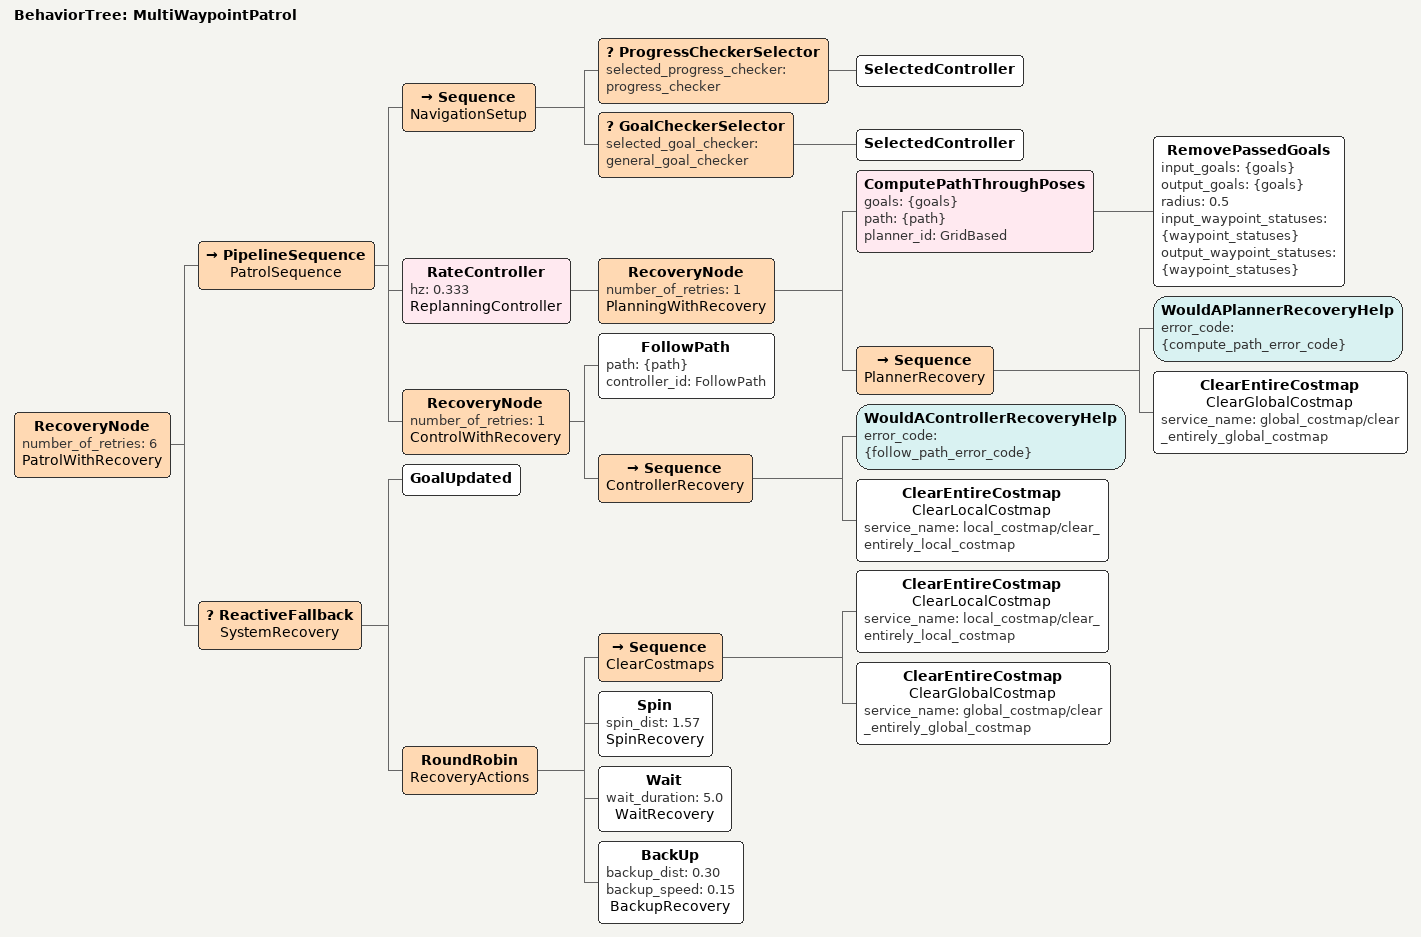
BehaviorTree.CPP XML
<root BTCPP_format="4" main_tree_to_execute="MultiWaypointPatrol">

  <!-- Main patrol behavior tree -->
  <BehaviorTree ID="MultiWaypointPatrol">
    <RecoveryNode number_of_retries="6" name="PatrolWithRecovery">

      <!-- Primary navigation sequence with replanning -->
      <PipelineSequence name="PatrolSequence">

        <!-- Configure navigation parameters -->
        <Sequence name="NavigationSetup">
          <ProgressCheckerSelector selected_progress_checker="progress_checker">
            <SelectedController/>
          </ProgressCheckerSelector>
          <GoalCheckerSelector selected_goal_checker="general_goal_checker">
            <SelectedController/>
          </GoalCheckerSelector>
        </Sequence>

        <!-- Continuous path planning through waypoints -->
        <RateController hz="0.333" name="ReplanningController">
          <RecoveryNode number_of_retries="1" name="PlanningWithRecovery">

            <!-- Compute path through remaining waypoints -->
            <ComputePathThroughPoses goals="{goals}" path="{path}" planner_id="GridBased">
              <!-- Remove waypoints that have been passed -->
              <RemovePassedGoals
                input_goals="{goals}"
                output_goals="{goals}"
                radius="0.5"
                input_waypoint_statuses="{waypoint_statuses}"
                output_waypoint_statuses="{waypoint_statuses}"/>
            </ComputePathThroughPoses>

            <!-- Recovery: Clear global costmap if planning fails -->
            <Sequence name="PlannerRecovery">
              <WouldAPlannerRecoveryHelp error_code="{compute_path_error_code}"/>
              <ClearEntireCostmap name="ClearGlobalCostmap"
                                  service_name="global_costmap/clear_entirely_global_costmap"/>
            </Sequence>

          </RecoveryNode>
        </RateController>

        <!-- Path following with local recovery -->
        <RecoveryNode number_of_retries="1" name="ControlWithRecovery">

          <!-- Follow computed path -->
          <FollowPath path="{path}" controller_id="FollowPath"/>

          <!-- Recovery: Clear local costmap if control fails -->
          <Sequence name="ControllerRecovery">
            <WouldAControllerRecoveryHelp error_code="{follow_path_error_code}"/>
            <ClearEntireCostmap name="ClearLocalCostmap"
                                service_name="local_costmap/clear_entirely_local_costmap"/>
          </Sequence>

        </RecoveryNode>

        <!-- Optional: Wait at each waypoint before continuing -->
        <!-- Uncomment to enable pausing at waypoints -->

      </PipelineSequence>

      <!-- System-level recovery behaviors -->
      <ReactiveFallback name="SystemRecovery">

        <!-- Abort recovery if new goal received -->
        <GoalUpdated/>

        <!-- Cycle through recovery actions -->
        <RoundRobin name="RecoveryActions">

          <!-- 1. Clear both costmaps -->
          <Sequence name="ClearCostmaps">
            <ClearEntireCostmap name="ClearLocalCostmap"
                                service_name="local_costmap/clear_entirely_local_costmap"/>
            <ClearEntireCostmap name="ClearGlobalCostmap"
                                service_name="global_costmap/clear_entirely_global_costmap"/>
          </Sequence>

          <!-- 2. Spin in place to scan surroundings -->
          <Spin spin_dist="1.57" name="SpinRecovery"/>

          <!-- 3. Wait for dynamic obstacles to clear -->
          <Wait wait_duration="5.0" name="WaitRecovery"/>

          <!-- 4. Back up and try again -->
          <BackUp backup_dist="0.30" backup_speed="0.15" name="BackupRecovery"/>

        </RoundRobin>

      </ReactiveFallback>

    </RecoveryNode>
  </BehaviorTree>

</root>
